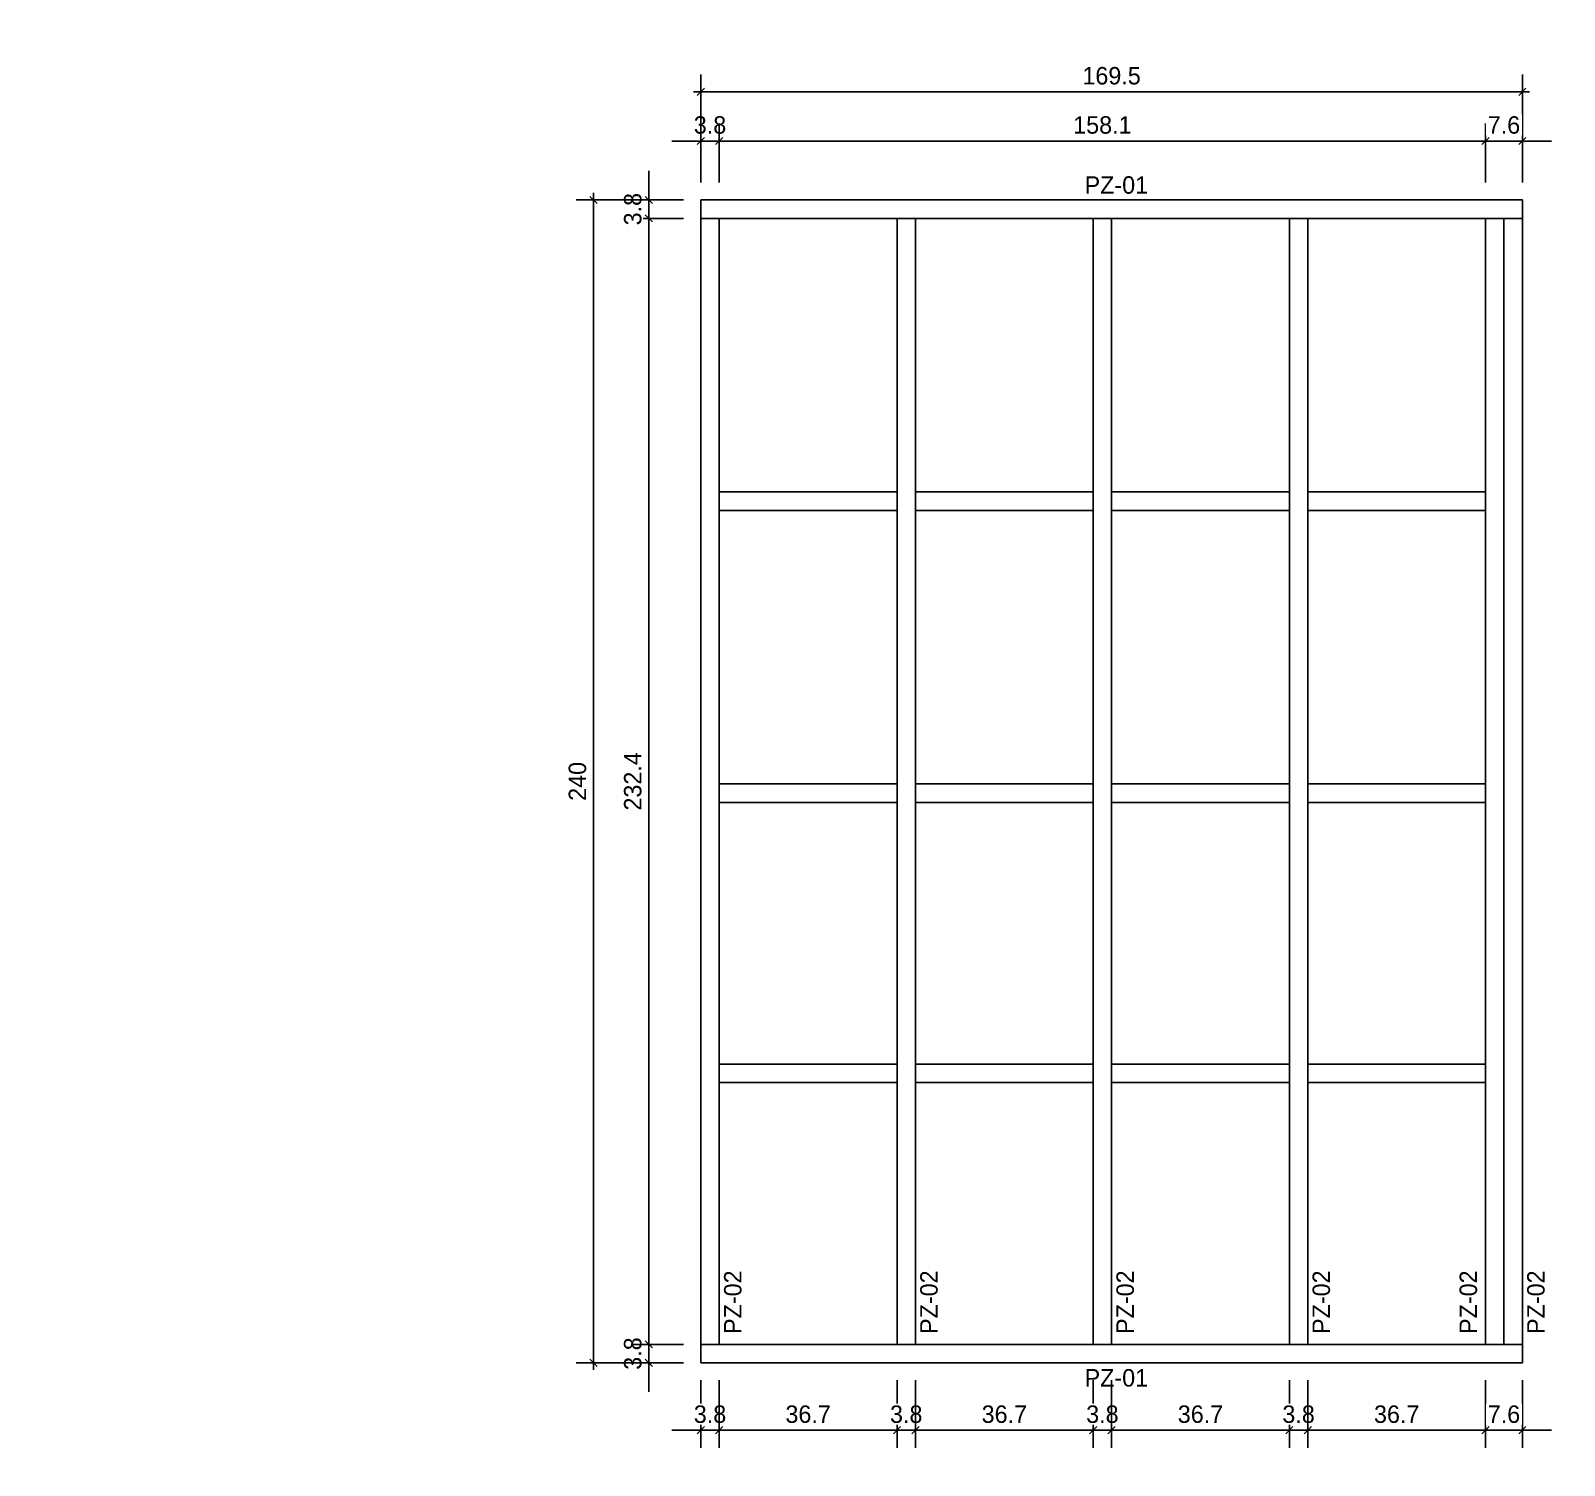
# Model space of a CAD drawing. Header units: millimetres. Extents: x 19458 to 19801, y 4351 to 4752.
# Drawn here: x 19557.949 to 19561.114, y 4504.776 to 4507.737 of the extents above; entities that cross this region are included whole.
import ezdxf

# ---------------------------------------------------------------- set-up
doc = ezdxf.new("R2010")
doc.units = ezdxf.units.MM
for name, color, linetype in [('0 @ 0.2', 7, 'Continuous'), ('cotas', 1, 'Continuous'), ('cotas @ 200', 1, 'Continuous'), ('cotas @ 300', 1, 'Continuous'), ('cotas @ 400', 1, 'Continuous'), ('cotas @ 500', 1, 'Continuous'), ('PANELES PARED', 2, 'Continuous'), ('TEXTO @ 0.2', 2, 'Continuous')]:
    doc.layers.add(name, color=color, linetype=linetype)
doc.styles.add('century gothic', font='GOTHIC.TTF')
doc.styles.add('COTAS SMC', font='GOTHIC.TTF')
doc.dimstyles.new('ANOTATIVE 100 SMCONSTRUCCIONES', dxfattribs={"dimscale": 0, "dimtxt": 0.18, "dimasz": 0.15, "dimexe": 0.18, "dimexo": 0.09, "dimgap": 0.1, "dimtad": 1, "dimzin": 0, "dimdsep": 46, "dimtxsty": 'century gothic', "dimblk1": 'FLECHA1', "dimblk2": 'FLECHA1', "dimsah": 1, "dimcen": 0.18, "dimdle": 0.075, "dimclrd": 1, "dimclre": 1, "dimclrt": 2, "dimaunit": 1, "dimadec": 0, "dimazin": 0, "dimtfac": 0.75, "dimtix": 1, "dimtmove": 2, "dimatfit": 3, "dimfxl": 0.09, "dimtvp": 1.5, "dimtfill": 1, "dimtolj": 1, "dimtzin": 0, "dimarcsym": 0})
doc.dimstyles.new('ANOTATIVE CM SMCONSTRUCCIONES', dxfattribs={"dimscale": 0, "dimtxt": 0.18, "dimasz": 0.15, "dimexe": 0.18, "dimexo": 0.18, "dimgap": 0.07, "dimtad": 1, "dimdec": 1, "dimlfac": 100, "dimdsep": 46, "dimtxsty": 'century gothic', "dimblk1": 'FLECHA1', "dimblk2": 'FLECHA1', "dimsah": 1, "dimcen": 0.18, "dimdle": 0.075, "dimclrd": 1, "dimclre": 1, "dimclrt": 2, "dimaunit": 1, "dimadec": 0, "dimazin": 2, "dimtfac": 0.75, "dimtdec": 1, "dimtix": 1, "dimtmove": 2, "dimatfit": 3, "dimfxl": 0.09, "dimtvp": 1.5, "dimtfill": 1, "dimtolj": 1, "dimtzin": 0, "dimarcsym": 0})
doc.dimstyles.new('PIES SMCONSTRUCCIONES', dxfattribs={"dimscale": 0, "dimtxt": 0.18, "dimasz": 0.2, "dimexe": 0.18, "dimexo": 0, "dimgap": 0.1, "dimtad": 1, "dimdec": 0, "dimlfac": 39.370079, "dimzin": 0, "dimdsep": 46, "dimlunit": 4, "dimtxsty": 'COTAS SMC', "dimblk1": 'FLECHA1', "dimblk2": 'FLECHA1', "dimsah": 1, "dimcen": 0.2, "dimdle": 0.075, "dimclrd": 1, "dimclre": 1, "dimclrt": 2, "dimaunit": 1, "dimadec": 0, "dimazin": 0, "dimtfac": 0.75, "dimtdec": 0, "dimtix": 1, "dimtmove": 2, "dimatfit": 3, "dimfxl": 0.09, "dimtvp": 1.5, "dimtfill": 1, "dimtolj": 1, "dimtzin": 0, "dimarcsym": 0})

# ---------------------------------------------------------------- blocks, each defined once
blk = doc.blocks.new('FLECHA1')
at = {"color": 4}
blk.add_line((-0.246176, -0.248081), (0.248081, 0.25), dxfattribs=at)
at = {"color": 1}
blk.add_line((-1, 0), (0.496162, 0), dxfattribs=at)
blk = doc.blocks.new('*D1568')
at = {"layer": 'cotas', "color": 1, "lineweight": -2, "transparency": 16777216}
for p, q in [((19614.326, 4625.8448), (19614.326, 4700.8448)), ((19570.9836, 4550.8448), (19524.326, 4550.8448)), ((19614.326, 4548.4298), (19614.326, 4550.8448)), ((19570.5339, 4548.4298), (19524.326, 4548.4298)), ((19614.326, 4473.4298), (19614.326, 4398.4298))]:
    blk.add_line(p, q, dxfattribs=at)
at = {"layer": 'Defpoints', "color": 0, "transparency": 16777216}
for p in [(19614.326, 4550.8448), (19615.9836, 4550.8448), (19615.5339, 4548.4298)]:
    blk.add_point(p, dxfattribs=at)
at = {"layer": 'cotas', "color": 1, "lineweight": -2, "transparency": 16777216, "xscale": 75, "yscale": 75, "zscale": 75}
for p, rotation in [((19614.326, 4550.8448), 270), ((19614.326, 4548.4298), 90)]:
    blk.add_blockref('FLECHA1', p, dxfattribs=dict(at, rotation=rotation))
at = {"layer": 'cotas', "color": 2, "transparency": 16777216, "insert": (19517.3376, 4549.6373), "char_height": 90, "attachment_point": 5, "rotation": 90, "style": 'century gothic', "bg_fill": 3, "box_fill_scale": 1.1, "bg_fill_color": 256, "bg_fill_true_color": 13158600, "bg_fill_transparency": 0}
blk.add_mtext('\\A1;2.42', dxfattribs=at)
blk = doc.blocks.new('*D1597')
at = {"layer": 'cotas', "color": 1, "lineweight": -2, "transparency": 16777216}
for p, q in [((19614.326, 4580.8448), (19614.326, 4610.8448)), ((19597.9836, 4550.8448), (19578.326, 4550.8448)), ((19614.326, 4548.4298), (19614.326, 4550.8448)), ((19597.5339, 4548.4298), (19578.326, 4548.4298)), ((19614.326, 4518.4298), (19614.326, 4488.4298))]:
    blk.add_line(p, q, dxfattribs=at)
at = {"layer": 'Defpoints', "color": 0, "transparency": 16777216}
for p in [(19614.326, 4550.8448), (19615.9836, 4550.8448), (19615.5339, 4548.4298)]:
    blk.add_point(p, dxfattribs=at)
at = {"layer": 'cotas', "color": 1, "lineweight": -2, "transparency": 16777216, "xscale": 30, "yscale": 30, "zscale": 30}
for p, rotation in [((19614.326, 4550.8448), 270), ((19614.326, 4548.4298), 90)]:
    blk.add_blockref('FLECHA1', p, dxfattribs=dict(at, rotation=rotation))
at = {"layer": 'cotas', "color": 2, "transparency": 16777216, "insert": (19575.5307, 4549.6373), "char_height": 36, "attachment_point": 5, "rotation": 90, "style": 'century gothic', "bg_fill": 3, "box_fill_scale": 1.1, "bg_fill_color": 256, "bg_fill_true_color": 13158600, "bg_fill_transparency": 0}
blk.add_mtext('\\A1;2.42', dxfattribs=at)
blk = doc.blocks.new('*D1614')
at = {"layer": 'cotas', "color": 1, "lineweight": -2, "transparency": 16777216}
for p, q in [((19614.326, 4595.8448), (19614.326, 4640.8448)), ((19588.9836, 4550.8448), (19560.326, 4550.8448)), ((19614.326, 4548.4298), (19614.326, 4550.8448)), ((19588.5339, 4548.4298), (19560.326, 4548.4298)), ((19614.326, 4503.4298), (19614.326, 4458.4298))]:
    blk.add_line(p, q, dxfattribs=at)
at = {"layer": 'Defpoints', "color": 0, "transparency": 16777216}
for p in [(19614.326, 4550.8448), (19615.9836, 4550.8448), (19615.5339, 4548.4298)]:
    blk.add_point(p, dxfattribs=at)
at = {"layer": 'cotas', "color": 1, "lineweight": -2, "transparency": 16777216, "xscale": 45, "yscale": 45, "zscale": 45}
for p, rotation in [((19614.326, 4550.8448), 270), ((19614.326, 4548.4298), 90)]:
    blk.add_blockref('FLECHA1', p, dxfattribs=dict(at, rotation=rotation))
at = {"layer": 'cotas', "color": 2, "transparency": 16777216, "insert": (19556.133, 4549.6373), "char_height": 54, "attachment_point": 5, "rotation": 90, "style": 'century gothic', "bg_fill": 3, "box_fill_scale": 1.1, "bg_fill_color": 256, "bg_fill_true_color": 13158600, "bg_fill_transparency": 0}
blk.add_mtext('\\A1;2.42', dxfattribs=at)
blk = doc.blocks.new('*D1620')
at = {"layer": 'cotas', "color": 1, "lineweight": -2, "transparency": 16777216}
for p, q in [((19614.326, 4610.8448), (19614.326, 4670.8448)), ((19579.9836, 4550.8448), (19542.326, 4550.8448)), ((19614.326, 4548.4298), (19614.326, 4550.8448)), ((19579.5339, 4548.4298), (19542.326, 4548.4298)), ((19614.326, 4488.4298), (19614.326, 4428.4298))]:
    blk.add_line(p, q, dxfattribs=at)
at = {"layer": 'Defpoints', "color": 0, "transparency": 16777216}
for p in [(19614.326, 4550.8448), (19615.9836, 4550.8448), (19615.5339, 4548.4298)]:
    blk.add_point(p, dxfattribs=at)
at = {"layer": 'cotas', "color": 1, "lineweight": -2, "transparency": 16777216, "xscale": 60, "yscale": 60, "zscale": 60}
for p, rotation in [((19614.326, 4550.8448), 270), ((19614.326, 4548.4298), 90)]:
    blk.add_blockref('FLECHA1', p, dxfattribs=dict(at, rotation=rotation))
at = {"layer": 'cotas', "color": 2, "transparency": 16777216, "insert": (19536.7353, 4549.6373), "char_height": 72, "attachment_point": 5, "rotation": 90, "style": 'century gothic', "bg_fill": 3, "box_fill_scale": 1.1, "bg_fill_color": 256, "bg_fill_true_color": 13158600, "bg_fill_transparency": 0}
blk.add_mtext('\\A1;2.42', dxfattribs=at)
blk = doc.blocks.new('*D1623')
at = {"layer": 'cotas', "color": 1, "lineweight": -2, "transparency": 16777216}
for p, q in [((19620.0128, 4651.7533), (19620.0128, 4751.7533)), ((19620.4168, 4551.7533), (19530.0128, 4551.7533)), ((19620.0128, 4550.5333), (19620.0128, 4551.7533)), ((19620.4168, 4550.5333), (19530.0128, 4550.5333)), ((19620.0128, 4450.5333), (19620.0128, 4350.5333))]:
    blk.add_line(p, q, dxfattribs=at)
at = {"layer": 'Defpoints', "color": 0, "transparency": 16777216}
for p in [(19620.0128, 4551.7533), (19620.4168, 4551.7533), (19620.4168, 4550.5333)]:
    blk.add_point(p, dxfattribs=at)
at = {"layer": 'cotas', "color": 1, "lineweight": -2, "transparency": 16777216, "xscale": 100, "yscale": 100, "zscale": 100}
for p, rotation in [((19620.0128, 4551.7533), 270), ((19620.0128, 4550.5333), 90)]:
    blk.add_blockref('FLECHA1', p, dxfattribs=dict(at, rotation=rotation))
at = {"layer": 'cotas', "color": 2, "transparency": 16777216, "insert": (19523.8809, 4551.1433), "char_height": 90, "attachment_point": 5, "rotation": 90, "style": 'COTAS SMC', "bg_fill": 3, "box_fill_scale": 1.1, "bg_fill_color": 256, "bg_fill_true_color": 13158600, "bg_fill_transparency": 0}
blk.add_mtext("\\A1;4'", dxfattribs=at)
blk = doc.blocks.new('PP11')
at = {"layer": 'PANELES PARED'}
for points in [[(19473.7408, 4507.2561), (19473.7408, 4507.2941), (19472.0458, 4507.2941), (19472.0458, 4507.2561)], [(19472.0838, 4507.2561), (19472.0458, 4507.2561), (19472.0458, 4504.9321), (19472.0838, 4504.9321)], [(19472.4885, 4507.2561), (19472.4505, 4507.2561), (19472.4505, 4504.9321), (19472.4885, 4504.9321)], [(19472.8933, 4507.2561), (19472.8553, 4507.2561), (19472.8553, 4504.9321), (19472.8933, 4504.9321)], [(19473.298, 4507.2561), (19473.26, 4507.2561), (19473.26, 4504.9321), (19473.298, 4504.9321)], [(19473.7028, 4507.2561), (19473.6648, 4507.2561), (19473.6648, 4504.9321), (19473.7028, 4504.9321)], [(19473.7408, 4507.2561), (19473.7028, 4507.2561), (19473.7028, 4504.9321), (19473.7408, 4504.9321)], [(19472.0838, 4506.6534), (19472.0838, 4506.6914), (19472.4505, 4506.6914), (19472.4505, 4506.6534)], [(19472.4885, 4506.6534), (19472.4885, 4506.6914), (19472.8553, 4506.6914), (19472.8553, 4506.6534)], [(19472.8933, 4506.6534), (19472.8933, 4506.6914), (19473.26, 4506.6914), (19473.26, 4506.6534)], [(19473.298, 4506.6534), (19473.298, 4506.6914), (19473.6648, 4506.6914), (19473.6648, 4506.6534)], [(19472.0838, 4506.0507), (19472.0838, 4506.0887), (19472.4505, 4506.0887), (19472.4505, 4506.0507)], [(19472.4885, 4506.0507), (19472.4885, 4506.0887), (19472.8553, 4506.0887), (19472.8553, 4506.0507)], [(19472.8933, 4506.0507), (19472.8933, 4506.0887), (19473.26, 4506.0887), (19473.26, 4506.0507)], [(19473.298, 4506.0507), (19473.298, 4506.0887), (19473.6648, 4506.0887), (19473.6648, 4506.0507)], [(19472.0838, 4505.4724), (19472.0838, 4505.5104), (19472.4505, 4505.5104), (19472.4505, 4505.4724)], [(19472.4885, 4505.4724), (19472.4885, 4505.5104), (19472.8553, 4505.5104), (19472.8553, 4505.4724)], [(19472.8933, 4505.4724), (19472.8933, 4505.5104), (19473.26, 4505.5104), (19473.26, 4505.4724)], [(19473.298, 4505.4724), (19473.298, 4505.5104), (19473.6648, 4505.5104), (19473.6648, 4505.4724)], [(19473.7408, 4504.8941), (19473.7408, 4504.9321), (19472.0458, 4504.9321), (19472.0458, 4504.8941)]]:
    blk.add_lwpolyline(points, close=True, dxfattribs=at)
blk = doc.blocks.new('*D621')
at = {"color": 1, "lineweight": -2, "transparency": 16777216}
for p, q in [((19559.2246, 4505.0553), (19559.2246, 4505.0853)), ((19559.296, 4505.0253), (19559.1886, 4505.0253)), ((19559.2246, 4504.9873), (19559.2246, 4505.0253)), ((19559.296, 4504.9873), (19559.1886, 4504.9873)), ((19559.2246, 4504.9573), (19559.2246, 4504.9273))]:
    blk.add_line(p, q, dxfattribs=at)
at = {"layer": 'Defpoints', "color": 0, "transparency": 16777216}
for p in [(19559.332, 4505.0253), (19559.332, 4504.9873)]:
    blk.add_point(p, dxfattribs=at)
at = {"color": 1, "lineweight": -2, "transparency": 16777216, "xscale": 0.03, "yscale": 0.03, "zscale": 0.03}
for p, rotation in [((19559.2246, 4505.0253), 270), ((19559.2246, 4504.9873), 90)]:
    blk.add_blockref('FLECHA1', p, dxfattribs=dict(at, rotation=rotation))
at = {"color": 2, "transparency": 16777216, "insert": (19559.1917, 4505.0063), "char_height": 0.036, "attachment_point": 5, "rotation": 90, "style": 'century gothic', "bg_fill": 3, "box_fill_scale": 1.1, "bg_fill_color": 256, "bg_fill_true_color": 13158600, "bg_fill_transparency": 0}
blk.add_mtext('\\A1;3.8', dxfattribs=at)
at = {"layer": 'Defpoints', "color": 0, "transparency": 16777216}
blk.add_point((19559.2246, 4505.0253), dxfattribs=at)
blk = doc.blocks.new('*D622')
at = {"color": 1, "lineweight": -2, "transparency": 16777216}
for p, q in [((19559.296, 4507.3493), (19559.1886, 4507.3493)), ((19559.2246, 4505.0553), (19559.2246, 4507.3193)), ((19559.296, 4505.0253), (19559.1886, 4505.0253))]:
    blk.add_line(p, q, dxfattribs=at)
at = {"layer": 'Defpoints', "color": 0, "transparency": 16777216}
for p in [(19559.2246, 4507.3493), (19559.332, 4507.3493), (19559.332, 4505.0253)]:
    blk.add_point(p, dxfattribs=at)
at = {"color": 1, "lineweight": -2, "transparency": 16777216, "xscale": 0.03, "yscale": 0.03, "zscale": 0.03}
for p, rotation in [((19559.2246, 4507.3493), 90), ((19559.2246, 4505.0253), 270)]:
    blk.add_blockref('FLECHA1', p, dxfattribs=dict(at, rotation=rotation))
at = {"color": 2, "transparency": 16777216, "insert": (19559.1917, 4506.1873), "char_height": 0.036, "attachment_point": 5, "rotation": 90, "style": 'century gothic', "bg_fill": 3, "box_fill_scale": 1.1, "bg_fill_color": 256, "bg_fill_true_color": 13158600, "bg_fill_transparency": 0}
blk.add_mtext('\\A1;232.4', dxfattribs=at)
blk = doc.blocks.new('*D623')
at = {"color": 1, "lineweight": -2, "transparency": 16777216}
for p, q in [((19559.2246, 4507.4173), (19559.2246, 4507.4473)), ((19559.296, 4507.3873), (19559.1886, 4507.3873)), ((19559.2246, 4507.3493), (19559.2246, 4507.3873)), ((19559.296, 4507.3493), (19559.1886, 4507.3493)), ((19559.2246, 4507.3193), (19559.2246, 4507.2893))]:
    blk.add_line(p, q, dxfattribs=at)
at = {"layer": 'Defpoints', "color": 0, "transparency": 16777216}
for p in [(19559.332, 4507.3873), (19559.332, 4507.3493)]:
    blk.add_point(p, dxfattribs=at)
at = {"color": 1, "lineweight": -2, "transparency": 16777216, "xscale": 0.03, "yscale": 0.03, "zscale": 0.03}
for p, rotation in [((19559.2246, 4507.3873), 270), ((19559.2246, 4507.3493), 90)]:
    blk.add_blockref('FLECHA1', p, dxfattribs=dict(at, rotation=rotation))
at = {"color": 2, "transparency": 16777216, "insert": (19559.1917, 4507.3683), "char_height": 0.036, "attachment_point": 5, "rotation": 90, "style": 'century gothic', "bg_fill": 3, "box_fill_scale": 1.1, "bg_fill_color": 256, "bg_fill_true_color": 13158600, "bg_fill_transparency": 0}
blk.add_mtext('\\A1;3.8', dxfattribs=at)
at = {"layer": 'Defpoints', "color": 0, "transparency": 16777216}
blk.add_point((19559.2246, 4507.3873), dxfattribs=at)
blk = doc.blocks.new('*D624')
at = {"color": 1, "lineweight": -2, "transparency": 16777216}
for p, q in [((19559.296, 4507.3873), (19559.0745, 4507.3873)), ((19559.1105, 4505.0173), (19559.1105, 4507.3573)), ((19559.296, 4504.9873), (19559.0745, 4504.9873))]:
    blk.add_line(p, q, dxfattribs=at)
at = {"layer": 'Defpoints', "color": 0, "transparency": 16777216}
for p in [(19559.1105, 4507.3873), (19559.332, 4507.3873), (19559.332, 4504.9873)]:
    blk.add_point(p, dxfattribs=at)
at = {"color": 1, "lineweight": -2, "transparency": 16777216, "xscale": 0.03, "yscale": 0.03, "zscale": 0.03}
for p, rotation in [((19559.1105, 4507.3873), 90), ((19559.1105, 4504.9873), 270)]:
    blk.add_blockref('FLECHA1', p, dxfattribs=dict(at, rotation=rotation))
at = {"color": 2, "transparency": 16777216, "insert": (19559.0776, 4506.1873), "char_height": 0.036, "attachment_point": 5, "rotation": 90, "style": 'century gothic', "bg_fill": 3, "box_fill_scale": 1.1, "bg_fill_color": 256, "bg_fill_true_color": 13158600, "bg_fill_transparency": 0}
blk.add_mtext('\\A1;240', dxfattribs=at)
blk = doc.blocks.new('*D625')
at = {"color": 1, "lineweight": -2, "transparency": 16777216}
for p, q in [((19559.332, 4504.9513), (19559.332, 4504.8121)), ((19559.37, 4504.9513), (19559.37, 4504.8121)), ((19559.302, 4504.8481), (19559.272, 4504.8481)), ((19559.332, 4504.8481), (19559.37, 4504.8481)), ((19559.4, 4504.8481), (19559.43, 4504.8481))]:
    blk.add_line(p, q, dxfattribs=at)
at = {"layer": 'Defpoints', "color": 0, "transparency": 16777216}
for p in [(19559.332, 4504.9873), (19559.37, 4504.9873)]:
    blk.add_point(p, dxfattribs=at)
at = {"color": 1, "lineweight": -2, "transparency": 16777216, "xscale": 0.03, "yscale": 0.03, "zscale": 0.03}
blk.add_blockref('FLECHA1', (19559.332, 4504.8481), dxfattribs=at)
at = {"color": 1, "lineweight": -2, "transparency": 16777216, "xscale": 0.03, "yscale": 0.03, "zscale": 0.03, "rotation": 180}
blk.add_blockref('FLECHA1', (19559.37, 4504.8481), dxfattribs=at)
at = {"color": 2, "transparency": 16777216, "insert": (19559.351, 4504.881), "char_height": 0.036, "attachment_point": 5, "style": 'century gothic', "bg_fill": 3, "box_fill_scale": 1.1, "bg_fill_color": 256, "bg_fill_true_color": 13158600, "bg_fill_transparency": 0}
blk.add_mtext('\\A1;3.8', dxfattribs=at)
at = {"layer": 'Defpoints', "color": 0, "transparency": 16777216}
blk.add_point((19559.37, 4504.8481), dxfattribs=at)
blk = doc.blocks.new('*D626')
at = {"color": 1, "lineweight": -2, "transparency": 16777216}
for p, q in [((19559.37, 4504.9513), (19559.37, 4504.8121)), ((19559.7368, 4504.9513), (19559.7368, 4504.8121)), ((19559.4, 4504.8481), (19559.7068, 4504.8481))]:
    blk.add_line(p, q, dxfattribs=at)
at = {"layer": 'Defpoints', "color": 0, "transparency": 16777216}
for p in [(19559.37, 4504.9873), (19559.7368, 4504.9873), (19559.7368, 4504.8481)]:
    blk.add_point(p, dxfattribs=at)
at = {"color": 1, "lineweight": -2, "transparency": 16777216, "xscale": 0.03, "yscale": 0.03, "zscale": 0.03, "rotation": 180}
blk.add_blockref('FLECHA1', (19559.37, 4504.8481), dxfattribs=at)
at = {"color": 1, "lineweight": -2, "transparency": 16777216, "xscale": 0.03, "yscale": 0.03, "zscale": 0.03}
blk.add_blockref('FLECHA1', (19559.7368, 4504.8481), dxfattribs=at)
at = {"color": 2, "transparency": 16777216, "insert": (19559.5534, 4504.881), "char_height": 0.036, "attachment_point": 5, "style": 'century gothic', "bg_fill": 3, "box_fill_scale": 1.1, "bg_fill_color": 256, "bg_fill_true_color": 13158600, "bg_fill_transparency": 0}
blk.add_mtext('\\A1;36.7', dxfattribs=at)
blk = doc.blocks.new('*D627')
at = {"color": 1, "lineweight": -2, "transparency": 16777216}
for p, q in [((19559.7368, 4504.9513), (19559.7368, 4504.8121)), ((19559.7748, 4504.9513), (19559.7748, 4504.8121)), ((19559.7068, 4504.8481), (19559.6768, 4504.8481)), ((19559.7368, 4504.8481), (19559.7748, 4504.8481)), ((19559.8048, 4504.8481), (19559.8348, 4504.8481))]:
    blk.add_line(p, q, dxfattribs=at)
at = {"layer": 'Defpoints', "color": 0, "transparency": 16777216}
for p in [(19559.7368, 4504.9873), (19559.7748, 4504.9873)]:
    blk.add_point(p, dxfattribs=at)
at = {"color": 1, "lineweight": -2, "transparency": 16777216, "xscale": 0.03, "yscale": 0.03, "zscale": 0.03}
blk.add_blockref('FLECHA1', (19559.7368, 4504.8481), dxfattribs=at)
at = {"color": 1, "lineweight": -2, "transparency": 16777216, "xscale": 0.03, "yscale": 0.03, "zscale": 0.03, "rotation": 180}
blk.add_blockref('FLECHA1', (19559.7748, 4504.8481), dxfattribs=at)
at = {"color": 2, "transparency": 16777216, "insert": (19559.7558, 4504.881), "char_height": 0.036, "attachment_point": 5, "style": 'century gothic', "bg_fill": 3, "box_fill_scale": 1.1, "bg_fill_color": 256, "bg_fill_true_color": 13158600, "bg_fill_transparency": 0}
blk.add_mtext('\\A1;3.8', dxfattribs=at)
at = {"layer": 'Defpoints', "color": 0, "transparency": 16777216}
blk.add_point((19559.7748, 4504.8481), dxfattribs=at)
blk = doc.blocks.new('*D628')
at = {"color": 1, "lineweight": -2, "transparency": 16777216}
for p, q in [((19559.7748, 4504.9513), (19559.7748, 4504.8121)), ((19560.1415, 4504.9513), (19560.1415, 4504.8121)), ((19559.8048, 4504.8481), (19560.1115, 4504.8481))]:
    blk.add_line(p, q, dxfattribs=at)
at = {"layer": 'Defpoints', "color": 0, "transparency": 16777216}
for p in [(19559.7748, 4504.9873), (19560.1415, 4504.9873), (19560.1415, 4504.8481)]:
    blk.add_point(p, dxfattribs=at)
at = {"color": 1, "lineweight": -2, "transparency": 16777216, "xscale": 0.03, "yscale": 0.03, "zscale": 0.03, "rotation": 180}
blk.add_blockref('FLECHA1', (19559.7748, 4504.8481), dxfattribs=at)
at = {"color": 1, "lineweight": -2, "transparency": 16777216, "xscale": 0.03, "yscale": 0.03, "zscale": 0.03}
blk.add_blockref('FLECHA1', (19560.1415, 4504.8481), dxfattribs=at)
at = {"color": 2, "transparency": 16777216, "insert": (19559.9582, 4504.881), "char_height": 0.036, "attachment_point": 5, "style": 'century gothic', "bg_fill": 3, "box_fill_scale": 1.1, "bg_fill_color": 256, "bg_fill_true_color": 13158600, "bg_fill_transparency": 0}
blk.add_mtext('\\A1;36.7', dxfattribs=at)
blk = doc.blocks.new('*D629')
at = {"color": 1, "lineweight": -2, "transparency": 16777216}
for p, q in [((19560.1415, 4504.9513), (19560.1415, 4504.8121)), ((19560.1795, 4504.9513), (19560.1795, 4504.8121)), ((19560.1115, 4504.8481), (19560.0815, 4504.8481)), ((19560.1415, 4504.8481), (19560.1795, 4504.8481)), ((19560.2095, 4504.8481), (19560.2395, 4504.8481))]:
    blk.add_line(p, q, dxfattribs=at)
at = {"layer": 'Defpoints', "color": 0, "transparency": 16777216}
for p in [(19560.1415, 4504.9873), (19560.1795, 4504.9873)]:
    blk.add_point(p, dxfattribs=at)
at = {"color": 1, "lineweight": -2, "transparency": 16777216, "xscale": 0.03, "yscale": 0.03, "zscale": 0.03}
blk.add_blockref('FLECHA1', (19560.1415, 4504.8481), dxfattribs=at)
at = {"color": 1, "lineweight": -2, "transparency": 16777216, "xscale": 0.03, "yscale": 0.03, "zscale": 0.03, "rotation": 180}
blk.add_blockref('FLECHA1', (19560.1795, 4504.8481), dxfattribs=at)
at = {"color": 2, "transparency": 16777216, "insert": (19560.1605, 4504.881), "char_height": 0.036, "attachment_point": 5, "style": 'century gothic', "bg_fill": 3, "box_fill_scale": 1.1, "bg_fill_color": 256, "bg_fill_true_color": 13158600, "bg_fill_transparency": 0}
blk.add_mtext('\\A1;3.8', dxfattribs=at)
at = {"layer": 'Defpoints', "color": 0, "transparency": 16777216}
blk.add_point((19560.1795, 4504.8481), dxfattribs=at)
blk = doc.blocks.new('*D630')
at = {"color": 1, "lineweight": -2, "transparency": 16777216}
for p, q in [((19560.1795, 4504.9513), (19560.1795, 4504.8121)), ((19560.5463, 4504.9513), (19560.5463, 4504.8121)), ((19560.2095, 4504.8481), (19560.5163, 4504.8481))]:
    blk.add_line(p, q, dxfattribs=at)
at = {"layer": 'Defpoints', "color": 0, "transparency": 16777216}
for p in [(19560.1795, 4504.9873), (19560.5463, 4504.9873), (19560.5463, 4504.8481)]:
    blk.add_point(p, dxfattribs=at)
at = {"color": 1, "lineweight": -2, "transparency": 16777216, "xscale": 0.03, "yscale": 0.03, "zscale": 0.03, "rotation": 180}
blk.add_blockref('FLECHA1', (19560.1795, 4504.8481), dxfattribs=at)
at = {"color": 1, "lineweight": -2, "transparency": 16777216, "xscale": 0.03, "yscale": 0.03, "zscale": 0.03}
blk.add_blockref('FLECHA1', (19560.5463, 4504.8481), dxfattribs=at)
at = {"color": 2, "transparency": 16777216, "insert": (19560.3629, 4504.881), "char_height": 0.036, "attachment_point": 5, "style": 'century gothic', "bg_fill": 3, "box_fill_scale": 1.1, "bg_fill_color": 256, "bg_fill_true_color": 13158600, "bg_fill_transparency": 0}
blk.add_mtext('\\A1;36.7', dxfattribs=at)
blk = doc.blocks.new('*D631')
at = {"color": 1, "lineweight": -2, "transparency": 16777216}
for p, q in [((19560.5463, 4504.9513), (19560.5463, 4504.8121)), ((19560.5843, 4504.9513), (19560.5843, 4504.8121)), ((19560.5163, 4504.8481), (19560.4863, 4504.8481)), ((19560.5463, 4504.8481), (19560.5843, 4504.8481)), ((19560.6143, 4504.8481), (19560.6443, 4504.8481))]:
    blk.add_line(p, q, dxfattribs=at)
at = {"layer": 'Defpoints', "color": 0, "transparency": 16777216}
for p in [(19560.5463, 4504.9873), (19560.5843, 4504.9873)]:
    blk.add_point(p, dxfattribs=at)
at = {"color": 1, "lineweight": -2, "transparency": 16777216, "xscale": 0.03, "yscale": 0.03, "zscale": 0.03}
blk.add_blockref('FLECHA1', (19560.5463, 4504.8481), dxfattribs=at)
at = {"color": 1, "lineweight": -2, "transparency": 16777216, "xscale": 0.03, "yscale": 0.03, "zscale": 0.03, "rotation": 180}
blk.add_blockref('FLECHA1', (19560.5843, 4504.8481), dxfattribs=at)
at = {"color": 2, "transparency": 16777216, "insert": (19560.5653, 4504.881), "char_height": 0.036, "attachment_point": 5, "style": 'century gothic', "bg_fill": 3, "box_fill_scale": 1.1, "bg_fill_color": 256, "bg_fill_true_color": 13158600, "bg_fill_transparency": 0}
blk.add_mtext('\\A1;3.8', dxfattribs=at)
at = {"layer": 'Defpoints', "color": 0, "transparency": 16777216}
blk.add_point((19560.5843, 4504.8481), dxfattribs=at)
blk = doc.blocks.new('*D632')
at = {"color": 1, "lineweight": -2, "transparency": 16777216}
for p, q in [((19560.5843, 4504.9513), (19560.5843, 4504.8121)), ((19560.951, 4504.9513), (19560.951, 4504.8121)), ((19560.6143, 4504.8481), (19560.921, 4504.8481))]:
    blk.add_line(p, q, dxfattribs=at)
at = {"layer": 'Defpoints', "color": 0, "transparency": 16777216}
for p in [(19560.5843, 4504.9873), (19560.951, 4504.9873), (19560.951, 4504.8481)]:
    blk.add_point(p, dxfattribs=at)
at = {"color": 1, "lineweight": -2, "transparency": 16777216, "xscale": 0.03, "yscale": 0.03, "zscale": 0.03, "rotation": 180}
blk.add_blockref('FLECHA1', (19560.5843, 4504.8481), dxfattribs=at)
at = {"color": 1, "lineweight": -2, "transparency": 16777216, "xscale": 0.03, "yscale": 0.03, "zscale": 0.03}
blk.add_blockref('FLECHA1', (19560.951, 4504.8481), dxfattribs=at)
at = {"color": 2, "transparency": 16777216, "insert": (19560.7677, 4504.881), "char_height": 0.036, "attachment_point": 5, "style": 'century gothic', "bg_fill": 3, "box_fill_scale": 1.1, "bg_fill_color": 256, "bg_fill_true_color": 13158600, "bg_fill_transparency": 0}
blk.add_mtext('\\A1;36.7', dxfattribs=at)
blk = doc.blocks.new('*D633')
at = {"color": 1, "lineweight": -2, "transparency": 16777216}
for p, q in [((19560.951, 4504.9513), (19560.951, 4504.8121)), ((19561.027, 4504.9513), (19561.027, 4504.8121)), ((19560.921, 4504.8481), (19560.891, 4504.8481)), ((19560.951, 4504.8481), (19561.027, 4504.8481)), ((19561.057, 4504.8481), (19561.087, 4504.8481))]:
    blk.add_line(p, q, dxfattribs=at)
at = {"layer": 'Defpoints', "color": 0, "transparency": 16777216}
for p in [(19560.951, 4504.9873), (19561.027, 4504.9873)]:
    blk.add_point(p, dxfattribs=at)
at = {"color": 1, "lineweight": -2, "transparency": 16777216, "xscale": 0.03, "yscale": 0.03, "zscale": 0.03}
blk.add_blockref('FLECHA1', (19560.951, 4504.8481), dxfattribs=at)
at = {"color": 1, "lineweight": -2, "transparency": 16777216, "xscale": 0.03, "yscale": 0.03, "zscale": 0.03, "rotation": 180}
blk.add_blockref('FLECHA1', (19561.027, 4504.8481), dxfattribs=at)
at = {"color": 2, "transparency": 16777216, "insert": (19560.989, 4504.881), "char_height": 0.036, "attachment_point": 5, "style": 'century gothic', "bg_fill": 3, "box_fill_scale": 1.1, "bg_fill_color": 256, "bg_fill_true_color": 13158600, "bg_fill_transparency": 0}
blk.add_mtext('\\A1;7.6', dxfattribs=at)
at = {"layer": 'Defpoints', "color": 0, "transparency": 16777216}
blk.add_point((19561.027, 4504.8481), dxfattribs=at)
blk = doc.blocks.new('*D634')
at = {"color": 1, "lineweight": -2, "transparency": 16777216}
for p, q in [((19559.332, 4507.4233), (19559.332, 4507.545)), ((19559.37, 4507.4233), (19559.37, 4507.545)), ((19559.302, 4507.509), (19559.272, 4507.509)), ((19559.332, 4507.509), (19559.37, 4507.509)), ((19559.4, 4507.509), (19559.43, 4507.509))]:
    blk.add_line(p, q, dxfattribs=at)
at = {"layer": 'Defpoints', "color": 0, "transparency": 16777216}
for p in [(19559.332, 4507.3873), (19559.37, 4507.3873)]:
    blk.add_point(p, dxfattribs=at)
at = {"color": 1, "lineweight": -2, "transparency": 16777216, "xscale": 0.03, "yscale": 0.03, "zscale": 0.03}
blk.add_blockref('FLECHA1', (19559.332, 4507.509), dxfattribs=at)
at = {"color": 1, "lineweight": -2, "transparency": 16777216, "xscale": 0.03, "yscale": 0.03, "zscale": 0.03, "rotation": 180}
blk.add_blockref('FLECHA1', (19559.37, 4507.509), dxfattribs=at)
at = {"color": 2, "transparency": 16777216, "insert": (19559.351, 4507.5419), "char_height": 0.036, "attachment_point": 5, "style": 'century gothic', "bg_fill": 3, "box_fill_scale": 1.1, "bg_fill_color": 256, "bg_fill_true_color": 13158600, "bg_fill_transparency": 0}
blk.add_mtext('\\A1;3.8', dxfattribs=at)
at = {"layer": 'Defpoints', "color": 0, "transparency": 16777216}
blk.add_point((19559.37, 4507.509), dxfattribs=at)
blk = doc.blocks.new('*D635')
at = {"color": 1, "lineweight": -2, "transparency": 16777216}
for p, q in [((19559.37, 4507.4233), (19559.37, 4507.545)), ((19560.951, 4507.4233), (19560.951, 4507.545)), ((19559.4, 4507.509), (19560.921, 4507.509))]:
    blk.add_line(p, q, dxfattribs=at)
at = {"layer": 'Defpoints', "color": 0, "transparency": 16777216}
for p in [(19560.951, 4507.509), (19559.37, 4507.3873), (19560.951, 4507.3873)]:
    blk.add_point(p, dxfattribs=at)
at = {"color": 1, "lineweight": -2, "transparency": 16777216, "xscale": 0.03, "yscale": 0.03, "zscale": 0.03, "rotation": 180}
blk.add_blockref('FLECHA1', (19559.37, 4507.509), dxfattribs=at)
at = {"color": 1, "lineweight": -2, "transparency": 16777216, "xscale": 0.03, "yscale": 0.03, "zscale": 0.03}
blk.add_blockref('FLECHA1', (19560.951, 4507.509), dxfattribs=at)
at = {"color": 2, "transparency": 16777216, "insert": (19560.1605, 4507.5419), "char_height": 0.036, "attachment_point": 5, "style": 'century gothic', "bg_fill": 3, "box_fill_scale": 1.1, "bg_fill_color": 256, "bg_fill_true_color": 13158600, "bg_fill_transparency": 0}
blk.add_mtext('\\A1;158.1', dxfattribs=at)
blk = doc.blocks.new('*D636')
at = {"color": 1, "lineweight": -2, "transparency": 16777216}
for p, q in [((19559.332, 4507.4233), (19559.332, 4507.6466)), ((19561.027, 4507.4233), (19561.027, 4507.6466)), ((19559.362, 4507.6106), (19560.997, 4507.6106))]:
    blk.add_line(p, q, dxfattribs=at)
at = {"layer": 'Defpoints', "color": 0, "transparency": 16777216}
for p in [(19561.027, 4507.6106), (19559.332, 4507.3873), (19561.027, 4507.3873)]:
    blk.add_point(p, dxfattribs=at)
at = {"color": 1, "lineweight": -2, "transparency": 16777216, "xscale": 0.03, "yscale": 0.03, "zscale": 0.03, "rotation": 180}
blk.add_blockref('FLECHA1', (19559.332, 4507.6106), dxfattribs=at)
at = {"color": 1, "lineweight": -2, "transparency": 16777216, "xscale": 0.03, "yscale": 0.03, "zscale": 0.03}
blk.add_blockref('FLECHA1', (19561.027, 4507.6106), dxfattribs=at)
at = {"color": 2, "transparency": 16777216, "insert": (19560.1795, 4507.6435), "char_height": 0.036, "attachment_point": 5, "style": 'century gothic', "bg_fill": 3, "box_fill_scale": 1.1, "bg_fill_color": 256, "bg_fill_true_color": 13158600, "bg_fill_transparency": 0}
blk.add_mtext('\\A1;169.5', dxfattribs=at)
blk = doc.blocks.new('*D637')
at = {"color": 1, "lineweight": -2, "transparency": 16777216}
for p, q in [((19560.951, 4507.4233), (19560.951, 4507.545)), ((19561.027, 4507.4233), (19561.027, 4507.545)), ((19560.921, 4507.509), (19560.891, 4507.509)), ((19560.951, 4507.509), (19561.027, 4507.509)), ((19561.057, 4507.509), (19561.087, 4507.509))]:
    blk.add_line(p, q, dxfattribs=at)
at = {"layer": 'Defpoints', "color": 0, "transparency": 16777216}
for p in [(19560.951, 4507.3873), (19561.027, 4507.3873)]:
    blk.add_point(p, dxfattribs=at)
at = {"color": 1, "lineweight": -2, "transparency": 16777216, "xscale": 0.03, "yscale": 0.03, "zscale": 0.03}
blk.add_blockref('FLECHA1', (19560.951, 4507.509), dxfattribs=at)
at = {"color": 1, "lineweight": -2, "transparency": 16777216, "xscale": 0.03, "yscale": 0.03, "zscale": 0.03, "rotation": 180}
blk.add_blockref('FLECHA1', (19561.027, 4507.509), dxfattribs=at)
at = {"color": 2, "transparency": 16777216, "insert": (19560.989, 4507.5419), "char_height": 0.036, "attachment_point": 5, "style": 'century gothic', "bg_fill": 3, "box_fill_scale": 1.1, "bg_fill_color": 256, "bg_fill_true_color": 13158600, "bg_fill_transparency": 0}
blk.add_mtext('\\A1;7.6', dxfattribs=at)
at = {"layer": 'Defpoints', "color": 0, "transparency": 16777216}
blk.add_point((19561.027, 4507.509), dxfattribs=at)
blk = doc.blocks.new('*U1729')
at = {"layer": 'cotas @ 500'}
dim = blk.add_linear_dim(base=(19614.3260382735, 4550.8448237801), p1=(19615.5338597089, 4548.4298237801), p2=(19615.9836080801, 4550.8448237801), angle=90, dimstyle='ANOTATIVE 100 SMCONSTRUCCIONES', override={"dimscale": 500, "dimtix": 1, "dimtofl": 1, "dimtmove": 1, "dimatfit": 1}, dxfattribs=at)
dim.commit()
dim.dimension.update_dxf_attribs({"geometry": '*D1568', "text_midpoint": (19517.3375950376, 4549.6373237801)})
at = {"layer": 'cotas @ 200'}
dim = blk.add_linear_dim(base=(19614.3260382735, 4550.8448237801), p1=(19615.5338597089, 4548.4298237801), p2=(19615.9836080801, 4550.8448237801), angle=90, dimstyle='ANOTATIVE 100 SMCONSTRUCCIONES', override={"dimscale": 200, "dimtix": 1, "dimtofl": 1, "dimtmove": 1, "dimatfit": 1}, dxfattribs=at)
dim.commit()
dim.dimension.update_dxf_attribs({"geometry": '*D1597', "text_midpoint": (19575.5306609792, 4549.6373237801)})
at = {"layer": 'cotas @ 300'}
dim = blk.add_linear_dim(base=(19614.3260382735, 4550.8448237801), p1=(19615.5338597089, 4548.4298237801), p2=(19615.9836080801, 4550.8448237801), angle=90, dimstyle='ANOTATIVE 100 SMCONSTRUCCIONES', override={"dimscale": 300, "dimtix": 1, "dimtofl": 1, "dimtmove": 1, "dimatfit": 1}, dxfattribs=at)
dim.commit()
dim.dimension.update_dxf_attribs({"geometry": '*D1614', "text_midpoint": (19556.132972332, 4549.6373237801)})
at = {"layer": 'cotas @ 400'}
dim = blk.add_linear_dim(base=(19614.3260382735, 4550.8448237801), p1=(19615.5338597089, 4548.4298237801), p2=(19615.9836080801, 4550.8448237801), angle=90, dimstyle='ANOTATIVE 100 SMCONSTRUCCIONES', override={"dimscale": 400, "dimtix": 1, "dimtofl": 1, "dimtmove": 1, "dimatfit": 1}, dxfattribs=at)
dim.commit()
dim.dimension.update_dxf_attribs({"geometry": '*D1620', "text_midpoint": (19536.7352836848, 4549.6373237801)})
blk = doc.blocks.new('*U1731')
at = {"layer": 'cotas @ 500'}
dim = blk.add_linear_dim(base=(19620.0128, 4551.7533), p1=(19620.4168, 4550.5333), p2=(19620.4168, 4551.7533), angle=90, dimstyle='PIES SMCONSTRUCCIONES', override={"dimscale": 500, "dimtix": 1, "dimtofl": 1, "dimtmove": 2, "dimatfit": 3}, dxfattribs=at)
dim.commit()
dim.dimension.update_dxf_attribs({"geometry": '*D1623', "text_midpoint": (19523.8809, 4551.1433)})

msp = doc.modelspace()

# ---------------------------------------------------------------- block references
at = {"layer": 'cotas'}
msp.add_blockref('*U1729', (0, 0), dxfattribs=at)

# ---------------------------------------------------------------- next in the draw order: block references
msp.add_blockref('*U1731', (0, 0), dxfattribs=at)

# ---------------------------------------------------------------- next in the draw order: block references
msp.add_blockref('PP11', (87.2863, 0.0932))

# ---------------------------------------------------------------- next in the draw order: texts
at = {"layer": 'TEXTO @ 0.2', "color": 2, "char_height": 0.036, "width": 0.095414, "attachment_point": 1, "rotation": 90, "style": 'century gothic'}
for insert in [(19559.3799, 4505.0468), (19559.7846, 4505.0468), (19560.1894, 4505.0468), (19560.5941, 4505.0468), (19560.8975, 4505.0468), (19561.0369, 4505.0468)]:
    msp.add_mtext('PZ-02 ', dxfattribs=dict(at, insert=insert))

# ---------------------------------------------------------------- next in the draw order: dimensions: what is measured, and where the dimension line sits
at = {"layer": '0 @ 0.2'}
dim = msp.add_linear_dim(base=(19559.2246, 4505.0253), p1=(19559.332, 4504.9873), p2=(19559.332, 4505.0253), angle=90, dimstyle='ANOTATIVE CM SMCONSTRUCCIONES', override={"dimscale": 0.2, "dimtix": 1, "dimtofl": 1, "dimtmove": 2, "dimatfit": 3}, dxfattribs=at)
dim.commit()
dim.dimension.update_dxf_attribs({"geometry": '*D621', "text_midpoint": (19559.1917, 4505.0063)})

# ---------------------------------------------------------------- next in the draw order: dimensions: what is measured, and where the dimension line sits
dim = msp.add_linear_dim(base=(19559.2246, 4507.3493), p1=(19559.332, 4505.0253), p2=(19559.332, 4507.3493), angle=90, dimstyle='ANOTATIVE CM SMCONSTRUCCIONES', override={"dimscale": 0.2, "dimtix": 1, "dimtofl": 1, "dimtmove": 2, "dimatfit": 3}, dxfattribs=at)
dim.commit()
dim.dimension.update_dxf_attribs({"geometry": '*D622', "text_midpoint": (19559.1917, 4506.1873)})

# ---------------------------------------------------------------- next in the draw order: dimensions: what is measured, and where the dimension line sits
dim = msp.add_linear_dim(base=(19559.2246, 4507.3873), p1=(19559.332, 4507.3493), p2=(19559.332, 4507.3873), angle=90, dimstyle='ANOTATIVE CM SMCONSTRUCCIONES', override={"dimscale": 0.2, "dimtix": 1, "dimtofl": 1, "dimtmove": 2, "dimatfit": 3}, dxfattribs=at)
dim.commit()
dim.dimension.update_dxf_attribs({"geometry": '*D623', "text_midpoint": (19559.1917, 4507.3683)})

# ---------------------------------------------------------------- next in the draw order: dimensions: what is measured, and where the dimension line sits
dim = msp.add_linear_dim(base=(19559.1105, 4507.3873), p1=(19559.332, 4504.9873), p2=(19559.332, 4507.3873), angle=90, dimstyle='ANOTATIVE CM SMCONSTRUCCIONES', override={"dimscale": 0.2, "dimtix": 1, "dimtofl": 1, "dimtmove": 2, "dimatfit": 3}, dxfattribs=at)
dim.commit()
dim.dimension.update_dxf_attribs({"geometry": '*D624', "text_midpoint": (19559.0776, 4506.1873)})

# ---------------------------------------------------------------- next in the draw order: dimensions: what is measured, and where the dimension line sits
for base, p1, p2, picture, middle in [((19559.37, 4507.509), (19559.332, 4507.3873), (19559.37, 4507.3873), '*D634', (19559.351, 4507.5419)), ((19559.37, 4504.8481), (19559.332, 4504.9873), (19559.37, 4504.9873), '*D625', (19559.351, 4504.881))]:
    dim = msp.add_linear_dim(base=base, p1=p1, p2=p2, dimstyle='ANOTATIVE CM SMCONSTRUCCIONES', override={"dimscale": 0.2, "dimtix": 1, "dimtofl": 1, "dimtmove": 2, "dimatfit": 3}, dxfattribs=at)
    dim.commit()
    dim.dimension.update_dxf_attribs({"geometry": picture, "text_midpoint": middle})

# ---------------------------------------------------------------- next in the draw order: dimensions: what is measured, and where the dimension line sits
for base, p1, p2, picture, middle in [((19560.951, 4507.509), (19559.37, 4507.3873), (19560.951, 4507.3873), '*D635', (19560.1605, 4507.5419)), ((19559.7368, 4504.8481), (19559.37, 4504.9873), (19559.7368, 4504.9873), '*D626', (19559.5534, 4504.881))]:
    dim = msp.add_linear_dim(base=base, p1=p1, p2=p2, dimstyle='ANOTATIVE CM SMCONSTRUCCIONES', override={"dimscale": 0.2, "dimtix": 1, "dimtofl": 1, "dimtmove": 2, "dimatfit": 3}, dxfattribs=at)
    dim.commit()
    dim.dimension.update_dxf_attribs({"geometry": picture, "text_midpoint": middle})

# ---------------------------------------------------------------- next in the draw order: dimensions: what is measured, and where the dimension line sits
for base, p1, p2, picture, middle in [((19561.027, 4507.6106), (19559.332, 4507.3873), (19561.027, 4507.3873), '*D636', (19560.1795, 4507.6435)), ((19559.7748, 4504.8481), (19559.7368, 4504.9873), (19559.7748, 4504.9873), '*D627', (19559.7558, 4504.881))]:
    dim = msp.add_linear_dim(base=base, p1=p1, p2=p2, dimstyle='ANOTATIVE CM SMCONSTRUCCIONES', override={"dimscale": 0.2, "dimtix": 1, "dimtofl": 1, "dimtmove": 2, "dimatfit": 3}, dxfattribs=at)
    dim.commit()
    dim.dimension.update_dxf_attribs({"geometry": picture, "text_midpoint": middle})

# ---------------------------------------------------------------- next in the draw order: texts
at = {"layer": 'TEXTO @ 0.2', "color": 2, "insert": (19560.1238, 4507.4362), "char_height": 0.036, "width": 0.095414, "attachment_point": 1, "style": 'century gothic'}
msp.add_mtext('PZ-01 ', dxfattribs=at)

# ---------------------------------------------------------------- next in the draw order: dimensions: what is measured, and where the dimension line sits
at = {"layer": '0 @ 0.2'}
for base, p1, p2, picture, middle in [((19561.027, 4507.509), (19560.951, 4507.3873), (19561.027, 4507.3873), '*D637', (19560.989, 4507.5419)), ((19560.1415, 4504.8481), (19559.7748, 4504.9873), (19560.1415, 4504.9873), '*D628', (19559.9582, 4504.881))]:
    dim = msp.add_linear_dim(base=base, p1=p1, p2=p2, dimstyle='ANOTATIVE CM SMCONSTRUCCIONES', override={"dimscale": 0.2, "dimtix": 1, "dimtofl": 1, "dimtmove": 2, "dimatfit": 3}, dxfattribs=at)
    dim.commit()
    dim.dimension.update_dxf_attribs({"geometry": picture, "text_midpoint": middle})

# ---------------------------------------------------------------- next in the draw order: dimensions: what is measured, and where the dimension line sits
dim = msp.add_linear_dim(base=(19560.1795, 4504.8481), p1=(19560.1415, 4504.9873), p2=(19560.1795, 4504.9873), dimstyle='ANOTATIVE CM SMCONSTRUCCIONES', override={"dimscale": 0.2, "dimtix": 1, "dimtofl": 1, "dimtmove": 2, "dimatfit": 3}, dxfattribs=at)
dim.commit()
dim.dimension.update_dxf_attribs({"geometry": '*D629', "text_midpoint": (19560.1605, 4504.881)})

# ---------------------------------------------------------------- next in the draw order: dimensions: what is measured, and where the dimension line sits
dim = msp.add_linear_dim(base=(19560.5463, 4504.8481), p1=(19560.1795, 4504.9873), p2=(19560.5463, 4504.9873), dimstyle='ANOTATIVE CM SMCONSTRUCCIONES', override={"dimscale": 0.2, "dimtix": 1, "dimtofl": 1, "dimtmove": 2, "dimatfit": 3}, dxfattribs=at)
dim.commit()
dim.dimension.update_dxf_attribs({"geometry": '*D630', "text_midpoint": (19560.3629, 4504.881)})

# ---------------------------------------------------------------- next in the draw order: texts
at = {"layer": 'TEXTO @ 0.2', "color": 2, "insert": (19560.1238, 4504.9743), "char_height": 0.036, "width": 0.095414, "attachment_point": 1, "style": 'century gothic'}
msp.add_mtext('PZ-01 ', dxfattribs=at)

# ---------------------------------------------------------------- next in the draw order: dimensions: what is measured, and where the dimension line sits
at = {"layer": '0 @ 0.2'}
dim = msp.add_linear_dim(base=(19560.5843, 4504.8481), p1=(19560.5463, 4504.9873), p2=(19560.5843, 4504.9873), dimstyle='ANOTATIVE CM SMCONSTRUCCIONES', override={"dimscale": 0.2, "dimtix": 1, "dimtofl": 1, "dimtmove": 2, "dimatfit": 3}, dxfattribs=at)
dim.commit()
dim.dimension.update_dxf_attribs({"geometry": '*D631', "text_midpoint": (19560.5653, 4504.881)})

# ---------------------------------------------------------------- next in the draw order: dimensions: what is measured, and where the dimension line sits
dim = msp.add_linear_dim(base=(19560.951, 4504.8481), p1=(19560.5843, 4504.9873), p2=(19560.951, 4504.9873), dimstyle='ANOTATIVE CM SMCONSTRUCCIONES', override={"dimscale": 0.2, "dimtix": 1, "dimtofl": 1, "dimtmove": 2, "dimatfit": 3}, dxfattribs=at)
dim.commit()
dim.dimension.update_dxf_attribs({"geometry": '*D632', "text_midpoint": (19560.7677, 4504.881)})

# ---------------------------------------------------------------- next in the draw order: dimensions: what is measured, and where the dimension line sits
dim = msp.add_linear_dim(base=(19561.027, 4504.8481), p1=(19560.951, 4504.9873), p2=(19561.027, 4504.9873), dimstyle='ANOTATIVE CM SMCONSTRUCCIONES', override={"dimscale": 0.2, "dimtix": 1, "dimtofl": 1, "dimtmove": 2, "dimatfit": 3}, dxfattribs=at)
dim.commit()
dim.dimension.update_dxf_attribs({"geometry": '*D633', "text_midpoint": (19560.989, 4504.881)})

doc.saveas('drawing.dxf')
